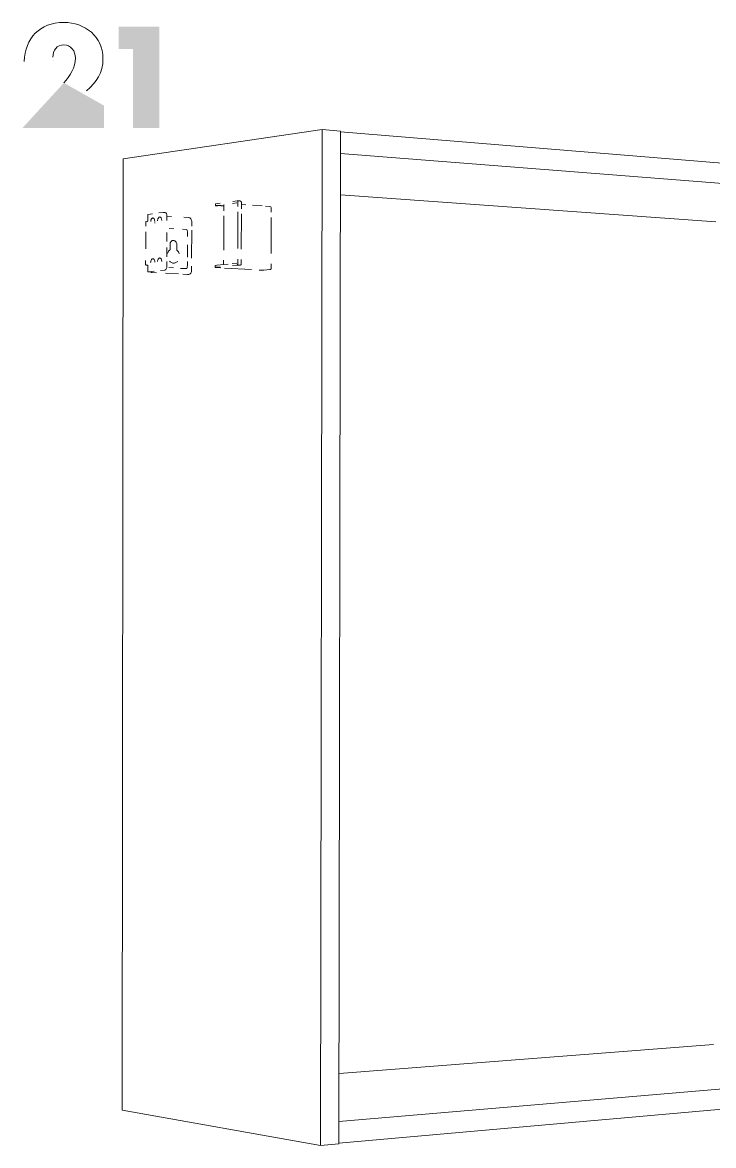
# Model space of a CAD drawing. Header units: metres. Extents: x -6.4 to 35.9, y -8.9 to 6.5.
# Drawn here: x 33.038 to 33.871, y -0.908 to 0.446 of the extents above; entities that cross this region are included whole.
import ezdxf

# ---------------------------------------------------------------- set-up
doc = ezdxf.new("R2010")
doc.units = ezdxf.units.M
doc.header["$MEASUREMENT"] = 0
doc.layers.add('PDF13_Geometry_Num_Penna__7_Num_Penna__7_Num_Penna__7_Num_Penna__7', color=7, linetype='Continuous', lineweight=18)

msp = doc.modelspace()

# ---------------------------------------------------------------- hatches: boundary and pattern name
at = {"layer": 'PDF13_Geometry_Num_Penna__7_Num_Penna__7_Num_Penna__7_Num_Penna__7', "linetype": 'Continuous', "lineweight": 18}
for points in [[(33.1713, 0.4138), (33.1713, 0.3184), (33.2031, 0.3184), (33.2031, 0.4407), (33.1538, 0.4407), (33.1538, 0.4138)], [(33.0746, 0.4037, 0.043335), (33.0751, 0.3986)], [(33.0879, 0.3728), (33.038, 0.3184), (33.1363, 0.3184), (33.1363, 0.3454)]]:
    msp.add_hatch(color=7, dxfattribs=at).paths.add_polyline_path(points)

# ---------------------------------------------------------------- linework, layer by layer
at = {"layer": 'PDF13_Geometry_Num_Penna__7_Num_Penna__7_Num_Penna__7_Num_Penna__7', "color": 7, "linetype": 'Continuous', "lineweight": 18, "flags": 128}
for points in [[(33.3973, -0.9079), (33.1581, -0.8654), (33.1592, 0.2812), (33.3992, 0.3165)], [(33.3992, 0.3165), (33.3973, -0.9079)], [(33.3992, 0.3165), (33.4213, 0.3147), (33.4194, -0.9059), (33.3973, -0.9079)], [(33.4213, 0.3138), (34.7376, 0.2057)], [(33.4213, 0.2877), (34.7375, 0.1844)], [(33.2914, 0.23), (33.2968, 0.2307)], [(33.3003, 0.2305), (33.2969, 0.2307), (33.2968, 0.2307), (33.2968, 0.2307)], [(33.2976, 0.2292), (33.2976, 0.2296), (33.2975, 0.2299), (33.2974, 0.2302), (33.2972, 0.2305), (33.2971, 0.2306), (33.2969, 0.2307)], [(33.3003, 0.2305), (33.3003, 0.2305), (33.3004, 0.2305), (33.3004, 0.2305), (33.3004, 0.2305), (33.3005, 0.2305), (33.3005, 0.2305), (33.3005, 0.2304), (33.3005, 0.2304), (33.3006, 0.2304), (33.3006, 0.2304), (33.3006, 0.2304), (33.3007, 0.2304), (33.3007, 0.2304), (33.3007, 0.2304), (33.3008, 0.2304), (33.3008, 0.2304), (33.3008, 0.2303), (33.3008, 0.2303), (33.3009, 0.2303), (33.3009, 0.2303), (33.3009, 0.2303), (33.3009, 0.2303), (33.301, 0.2303), (33.301, 0.2302), (33.301, 0.2302), (33.3011, 0.2302), (33.3011, 0.2302), (33.3011, 0.2302), (33.3011, 0.2302), (33.3011, 0.2302), (33.3012, 0.2301), (33.3012, 0.2301), (33.3012, 0.2301), (33.3012, 0.2301), (33.3012, 0.2301), (33.3013, 0.2301), (33.3013, 0.23), (33.3013, 0.23), (33.3013, 0.23), (33.3014, 0.2299), (33.3014, 0.2299), (33.3014, 0.2299), (33.3014, 0.2299), (33.3015, 0.2299), (33.3015, 0.2298), (33.3015, 0.2298), (33.3015, 0.2298), (33.3015, 0.2297), (33.3016, 0.2297), (33.3016, 0.2297), (33.3016, 0.2297), (33.3016, 0.2297), (33.3016, 0.2296), (33.3016, 0.2296), (33.3016, 0.2296), (33.3017, 0.2296), (33.3017, 0.2295), (33.3017, 0.2295), (33.3017, 0.2295), (33.3017, 0.2294), (33.3017, 0.2294), (33.3017, 0.2294), (33.3017, 0.2294), (33.3017, 0.2293), (33.3017, 0.2293), (33.3017, 0.2293), (33.3017, 0.2293), (33.3018, 0.2292), (33.3018, 0.2292), (33.3018, 0.2292), (33.3018, 0.2291), (33.3018, 0.2291), (33.3018, 0.2291), (33.3018, 0.2291), (33.3018, 0.2291), (33.3018, 0.229), (33.3018, 0.229), (33.3018, 0.229), (33.3018, 0.2289), (33.3018, 0.2289), (33.3018, 0.2289), (33.3018, 0.2288)], [(33.8736, 0.2055), (33.4212, 0.2378)], [(33.2023, 0.216), (33.2077, 0.2167), (33.2078, 0.2167), (33.2079, 0.2167), (33.2099, 0.2165)], [(33.2705, 0.2248), (33.2705, 0.2271)], [(33.2723, 0.2246), (33.2716, 0.2246), (33.2713, 0.2246), (33.2709, 0.2246), (33.2707, 0.2247), (33.2705, 0.2247), (33.2705, 0.2248), (33.2705, 0.2248), (33.2706, 0.2248), (33.2708, 0.2249)], [(33.2708, 0.2272), (33.2762, 0.2279)], [(33.2708, 0.2249), (33.2762, 0.2256)], [(33.2723, 0.2246), (33.2721, 0.2246), (33.272, 0.2246), (33.272, 0.2247), (33.2721, 0.2248), (33.2724, 0.2248), (33.2727, 0.2248), (33.2732, 0.2249), (33.2737, 0.2249), (33.2743, 0.2249), (33.2749, 0.2249), (33.2756, 0.2249), (33.2763, 0.2249), (33.2769, 0.2249), (33.2775, 0.2248), (33.2805, 0.2246)], [(33.2811, 0.2257), (33.2808, 0.2257), (33.2806, 0.2256), (33.2805, 0.2255)], [(33.2805, 0.2186), (33.2805, 0.224), (33.2805, 0.2255)], [(33.291, 0.2276), (33.2964, 0.2283)], [(33.2975, 0.1731), (33.2975, 0.2175)], [(33.2976, 0.2238), (33.2976, 0.2292)], [(33.3018, 0.2209), (33.3018, 0.2263), (33.3018, 0.2288)], [(33.3018, 0.2263), (33.3072, 0.2259)], [(33.3151, 0.2254), (33.327, 0.2246)], [(33.1884, 0.2058), (33.1865, 0.2055), (33.1865, 0.2056), (33.1867, 0.2056), (33.1869, 0.2057)], [(33.1865, 0.2001), (33.1865, 0.2055)], [(33.1884, 0.2058), (33.1886, 0.2059), (33.1888, 0.206), (33.189, 0.2063), (33.1891, 0.2066), (33.1892, 0.207), (33.1892, 0.2074), (33.1892, 0.2082)], [(33.1891, 0.2142), (33.1891, 0.2094), (33.1891, 0.2093), (33.1891, 0.2091), (33.1892, 0.2089), (33.1892, 0.2087), (33.1892, 0.2085), (33.1892, 0.2082)], [(33.1946, 0.215), (33.1892, 0.2143)], [(33.1926, 0.2056), (33.1926, 0.2057), (33.1927, 0.2065), (33.1928, 0.2072), (33.193, 0.2079), (33.1933, 0.2084), (33.1936, 0.209), (33.1939, 0.2094), (33.1943, 0.2097), (33.1947, 0.2099), (33.1951, 0.2101)], [(33.1976, 0.2044), (33.1975, 0.2043), (33.1975, 0.2043), (33.1975, 0.2042), (33.1975, 0.2038)], [(33.2008, 0.2067), (33.2008, 0.2068), (33.2009, 0.2075), (33.2011, 0.2082), (33.2013, 0.2089), (33.2016, 0.2095), (33.2019, 0.21), (33.2022, 0.2105), (33.2026, 0.2108), (33.203, 0.211), (33.2033, 0.2111)], [(33.2121, 0.2068), (33.2121, 0.2122)], [(33.2175, 0.2119), (33.2121, 0.2122)], [(33.2805, 0.1712), (33.2805, 0.2127)], [(33.3017, 0.1723), (33.3018, 0.2148)], [(33.3377, 0.1671), (33.3378, 0.2107)], [(33.1865, 0.1726), (33.1865, 0.1932)], [(33.212, 0.187), (33.2121, 0.1924)], [(33.2204, 0.1969), (33.215, 0.1973)], [(33.2368, 0.193), (33.2368, 0.1936), (33.2367, 0.1943), (33.2366, 0.1949), (33.2364, 0.1954), (33.2362, 0.1959), (33.2308, 0.1963)], [(33.2368, 0.193), (33.2368, 0.1876)], [(33.2419, 0.1615), (33.242, 0.1954)], [(33.212, 0.1815), (33.212, 0.187)], [(33.2159, 0.1786), (33.2159, 0.1717)], [(33.2368, 0.1776), (33.2368, 0.1626)], [(33.212, 0.1633), (33.212, 0.1688), (33.212, 0.1742)], [(33.2159, 0.1717), (33.2152, 0.1712), (33.2146, 0.1705), (33.214, 0.1698), (33.2136, 0.1689), (33.2132, 0.1681), (33.213, 0.1673)], [(33.1864, 0.1589), (33.1864, 0.1535), (33.1865, 0.1534), (33.1866, 0.1534), (33.1869, 0.1533), (33.1873, 0.1533)], [(33.1868, 0.1536), (33.1866, 0.1535), (33.1865, 0.1535), (33.1864, 0.1535)], [(33.1869, 0.1532), (33.189, 0.153)], [(33.189, 0.153), (33.1891, 0.1528), (33.1891, 0.1525), (33.1892, 0.1522), (33.1892, 0.1514)], [(33.1891, 0.1501), (33.189, 0.1453)], [(33.1892, 0.1514), (33.1891, 0.1511), (33.1891, 0.1509), (33.1891, 0.1506), (33.1891, 0.1504), (33.1891, 0.1502), (33.1891, 0.1501)], [(33.1925, 0.1565), (33.1925, 0.1566), (33.1926, 0.1573), (33.1928, 0.1581), (33.193, 0.1587), (33.1933, 0.1593), (33.1936, 0.1598), (33.1939, 0.1603), (33.1943, 0.1606), (33.1947, 0.1608), (33.1951, 0.1609)], [(33.2008, 0.1574), (33.2008, 0.1575), (33.2009, 0.1583), (33.201, 0.159), (33.2013, 0.1596), (33.2015, 0.1602), (33.2018, 0.1608), (33.2022, 0.1612), (33.2025, 0.1615), (33.2029, 0.1617), (33.2033, 0.1618)], [(33.212, 0.1521), (33.212, 0.1575)], [(33.2199, 0.1497), (33.2145, 0.1501)], [(33.2154, 0.1578), (33.216, 0.1572), (33.2168, 0.1567), (33.2176, 0.1562), (33.2185, 0.156), (33.2193, 0.1557), (33.2202, 0.1556)], [(33.2202, 0.1556), (33.2211, 0.1557), (33.222, 0.1559), (33.2228, 0.1562), (33.2236, 0.1566), (33.2244, 0.1571), (33.2251, 0.1577)], [(33.2339, 0.1489), (33.2285, 0.1492)], [(33.2362, 0.1491), (33.2338, 0.1489)], [(33.2368, 0.1576), (33.2368, 0.1522), (33.2367, 0.1515), (33.2367, 0.1509), (33.2365, 0.1503), (33.2364, 0.1497), (33.2362, 0.1491)], [(33.2704, 0.1504), (33.2704, 0.1527), (33.2704, 0.1527), (33.2706, 0.1528), (33.2707, 0.1528)], [(33.2716, 0.1502), (33.2712, 0.1502), (33.2708, 0.1503), (33.2706, 0.1503), (33.2704, 0.1503), (33.2704, 0.1504)], [(33.2707, 0.1528), (33.2726, 0.153)], [(33.2707, 0.1505), (33.2761, 0.1511)], [(33.277, 0.1499), (33.2716, 0.1502)], [(33.2727, 0.1534), (33.2727, 0.1533), (33.2726, 0.1531), (33.2726, 0.153), (33.2803, 0.1539)], [(33.2804, 0.1593), (33.2804, 0.1539), (33.2858, 0.1545)], [(33.314, 0.1478), (33.2816, 0.1496)], [(33.2909, 0.1551), (33.2963, 0.1557)], [(33.2913, 0.1527), (33.2967, 0.1533)], [(33.2975, 0.1604), (33.2975, 0.155), (33.2974, 0.1546), (33.2974, 0.1542), (33.2972, 0.1539), (33.2971, 0.1536), (33.2969, 0.1534), (33.2967, 0.1533)], [(33.2967, 0.1533), (33.3001, 0.1532)], [(33.3003, 0.1532), (33.3003, 0.1532), (33.3004, 0.1532), (33.3004, 0.1532), (33.3004, 0.1532), (33.3005, 0.1532), (33.3005, 0.1532), (33.3005, 0.1532), (33.3005, 0.1532), (33.3005, 0.1532), (33.3006, 0.1532), (33.3006, 0.1532), (33.3006, 0.1532), (33.3007, 0.1533), (33.3007, 0.1533), (33.3007, 0.1533), (33.3008, 0.1533), (33.3008, 0.1533), (33.3008, 0.1533), (33.3008, 0.1533), (33.3009, 0.1533), (33.3009, 0.1533), (33.3009, 0.1533), (33.3009, 0.1534), (33.301, 0.1534), (33.301, 0.1534), (33.301, 0.1534), (33.301, 0.1534), (33.301, 0.1534), (33.3011, 0.1535), (33.3011, 0.1535), (33.3011, 0.1535), (33.3012, 0.1535), (33.3012, 0.1536), (33.3012, 0.1536), (33.3012, 0.1536), (33.3012, 0.1536), (33.3012, 0.1536), (33.3013, 0.1536), (33.3013, 0.1536), (33.3013, 0.1537), (33.3013, 0.1537), (33.3014, 0.1537), (33.3014, 0.1537), (33.3014, 0.1537), (33.3014, 0.1538), (33.3014, 0.1538), (33.3014, 0.1538), (33.3014, 0.1538), (33.3014, 0.1539), (33.3015, 0.1539), (33.3015, 0.1539), (33.3015, 0.1539), (33.3015, 0.154), (33.3015, 0.154), (33.3016, 0.154), (33.3016, 0.1541), (33.3016, 0.1541), (33.3016, 0.1541), (33.3016, 0.1541), (33.3016, 0.1541), (33.3016, 0.1542), (33.3016, 0.1542), (33.3016, 0.1542), (33.3016, 0.1543), (33.3016, 0.1543), (33.3016, 0.1543), (33.3017, 0.1544), (33.3017, 0.1544), (33.3017, 0.1544), (33.3017, 0.1545), (33.3017, 0.1545), (33.3017, 0.1545), (33.3017, 0.1545), (33.3017, 0.1546), (33.3017, 0.1546), (33.3017, 0.1546), (33.3017, 0.1547), (33.3017, 0.1547), (33.3017, 0.1547), (33.3017, 0.1601)], [(33.3363, 0.1477), (33.3363, 0.1477), (33.3364, 0.1477), (33.3364, 0.1477), (33.3364, 0.1477), (33.3365, 0.1477), (33.3365, 0.1477), (33.3365, 0.1477), (33.3365, 0.1477), (33.3366, 0.1477), (33.3366, 0.1477), (33.3366, 0.1477), (33.3367, 0.1478), (33.3367, 0.1478), (33.3367, 0.1478), (33.3367, 0.1478), (33.3368, 0.1478), (33.3368, 0.1478), (33.3368, 0.1478), (33.3369, 0.1479), (33.3369, 0.1479), (33.3369, 0.1479), (33.3369, 0.1479), (33.337, 0.1479), (33.337, 0.1479), (33.337, 0.148), (33.337, 0.148), (33.337, 0.148), (33.3371, 0.148), (33.3371, 0.148), (33.3371, 0.148), (33.3371, 0.148), (33.3372, 0.148), (33.3372, 0.1481), (33.3372, 0.1481), (33.3373, 0.1481), (33.3373, 0.1482), (33.3373, 0.1482), (33.3373, 0.1482), (33.3373, 0.1482), (33.3373, 0.1482), (33.3373, 0.1482), (33.3373, 0.1483), (33.3374, 0.1483), (33.3374, 0.1483), (33.3374, 0.1483), (33.3374, 0.1484), (33.3375, 0.1484), (33.3375, 0.1484), (33.3375, 0.1484), (33.3375, 0.1485), (33.3375, 0.1485), (33.3375, 0.1485), (33.3375, 0.1485), (33.3375, 0.1485), (33.3376, 0.1485), (33.3376, 0.1486), (33.3376, 0.1486), (33.3376, 0.1486), (33.3376, 0.1486), (33.3376, 0.1487), (33.3376, 0.1487), (33.3376, 0.1487), (33.3376, 0.1488), (33.3376, 0.1488), (33.3376, 0.1488), (33.3376, 0.1488), (33.3376, 0.1489), (33.3377, 0.1489), (33.3377, 0.1489), (33.3377, 0.149), (33.3377, 0.149), (33.3377, 0.149), (33.3377, 0.1491), (33.3377, 0.1491), (33.3377, 0.1491), (33.3377, 0.1491), (33.3377, 0.1492), (33.3377, 0.1492), (33.3377, 0.1546)], [(33.189, 0.1453), (33.1891, 0.1452), (33.1892, 0.1452), (33.1894, 0.1451), (33.1898, 0.1451), (33.1901, 0.145), (33.1906, 0.145), (33.1931, 0.1449)], [(33.1913, 0.1452), (33.1967, 0.1458)], [(33.1931, 0.1449), (33.1931, 0.1445)], [(33.1931, 0.1445), (33.1931, 0.1445), (33.1933, 0.1444), (33.1935, 0.1444), (33.1938, 0.1443), (33.1942, 0.1443)], [(33.1942, 0.1443), (33.1996, 0.144)], [(33.2043, 0.1466), (33.2096, 0.1472)], [(33.2102, 0.1434), (33.2261, 0.1425)], [(33.2314, 0.1422), (33.2368, 0.1419)], [(33.2373, 0.1419), (33.237, 0.1419), (33.2368, 0.1419), (33.238, 0.142)], [(33.2373, 0.1419), (33.2385, 0.142), (33.2382, 0.142), (33.238, 0.142)], [(33.3233, 0.1472), (33.3287, 0.1469), (33.3288, 0.1469), (33.3289, 0.1469)], [(33.3363, 0.1477), (33.3362, 0.1477), (33.3361, 0.1477), (33.3287, 0.1469)], [(33.3363, 0.1477), (33.3289, 0.1469)], [(34.7331, -0.7674), (33.4195, -0.879)], [(34.733, -0.7886), (33.4194, -0.905)], [(33.4196, -0.8209), (33.8709, -0.7862)]]:
    msp.add_lwpolyline(points, dxfattribs=at)
for points in [[(33.2705, 0.2271), (33.2705, 0.2272), (33.2707, 0.2272)], [(33.2805, 0.224), (33.2805, 0.2241)], [(33.2805, 0.2238), (33.2805, 0.2239)], [(33.1892, 0.2143), (33.1891, 0.2143)], [(33.1975, 0.2037), (33.1975, 0.2037)], [(33.1873, 0.1533), (33.1873, 0.1533)], [(33.1975, 0.1577), (33.1974, 0.1578), (33.1974, 0.1579)], [(33.2704, 0.1504), (33.2704, 0.1504), (33.2705, 0.1504)], [(33.3001, 0.1532), (33.3002, 0.1532)], [(33.1891, 0.1453), (33.1891, 0.1453)], [(33.1917, 0.1452), (33.1915, 0.1452), (33.1914, 0.1452)]]:
    msp.add_lwpolyline(points, close=True, dxfattribs=at)
for points in [[(33.3378, 0.217), (33.3378, 0.2224, 0.400858), (33.3363, 0.224), (33.3309, 0.2243)], [(33.242, 0.2003), (33.242, 0.2057, 0.395127), (33.238, 0.2105), (33.2326, 0.2108)], [(33.2269, 0.1668), (33.2268, 0.1671), (33.2264, 0.1681), (33.2259, 0.169), (33.2254, 0.1698), (33.2247, 0.1705), (33.224, 0.1712), (33.224, 0.178, 0.518396), (33.2186, 0.1828), (33.218, 0.1825), (33.2175, 0.1822), (33.2171, 0.1817), (33.2167, 0.1812), (33.2164, 0.1806), (33.2161, 0.18), (33.216, 0.1793), (33.2159, 0.1786)], [(33.2385, 0.142, 0.376151), (33.2419, 0.1464), (33.2419, 0.1518)]]:
    msp.add_lwpolyline(points, format="xyb", dxfattribs=at)
at = {"layer": 'PDF13_Geometry_Num_Penna__7_Num_Penna__7_Num_Penna__7_Num_Penna__7', "color": 7, "linetype": 'Continuous', "lineweight": 18}
for centre, major_axis, ratio, start_param, end_param in [((33.1935, 0.2005), (0.00207, 0.0095), 0.383465, 5.38928, 6.410375), ((33.2028, 0.2052), (0.00091, 0.00595), 0.49845, 5.088406, 6.400115), ((33.2089, 0.2108), (0.00107, 0.0057), 0.520317, 5.052847, 6.300982), ((33.1955, 0.157), (-0.00032, 0.00394), 0.530167, 4.594035, 6.328695), ((33.2029, 0.156), (0.00071, 0.00581), 0.498522, 5.049943, 6.374739), ((33.2094, 0.1521), (-0.00005, 0.00491), 0.540284, 3.220176, 4.707248)]:
    msp.add_ellipse(centre, major_axis=major_axis, ratio=ratio, start_param=start_param, end_param=end_param, dxfattribs=at)
for points in [[(33.0878, 0.4456), (33.0589, 0.4456), (33.0411, 0.4266), (33.0401, 0.3986)], [(33.135, 0.4021), (33.135, 0.4287), (33.1134, 0.4456), (33.0878, 0.4456)], [(33.0746, 0.4037), (33.0746, 0.412), (33.0793, 0.4187), (33.0879, 0.4187)], [(33.0879, 0.4187), (33.0964, 0.4187), (33.1019, 0.4106), (33.1019, 0.4028)], [(33.1019, 0.4028), (33.1019, 0.3916), (33.0951, 0.3806), (33.0879, 0.3728)], [(33.1152, 0.363), (33.1277, 0.3744), (33.135, 0.3846), (33.135, 0.4021)]]:
    msp.add_open_spline(points, degree=3, dxfattribs=at)

doc.saveas('drawing.dxf')
